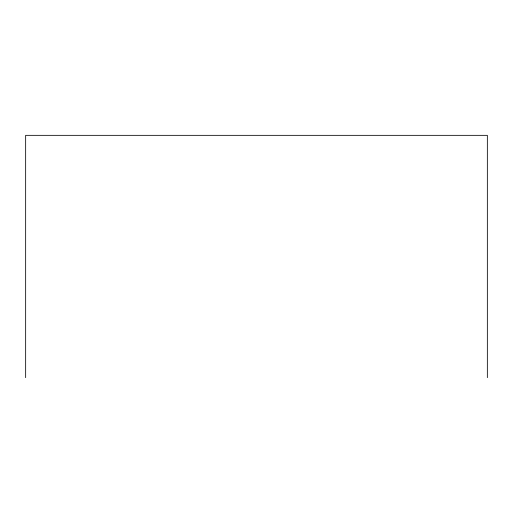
<?xml version="1.0" encoding="UTF-8"?>
<svg xmlns="http://www.w3.org/2000/svg" width="513" height="513" viewBox="0 0 513 513"><rect width="100%" height="100%" fill="white"/><g stroke="black" fill="none" stroke-linecap="round" stroke-linejoin="round"><path stroke-width="0.77" d="M487.35 377.658L487.35 135.342L25.65 135.342L25.65 377.658"/></g></svg>
